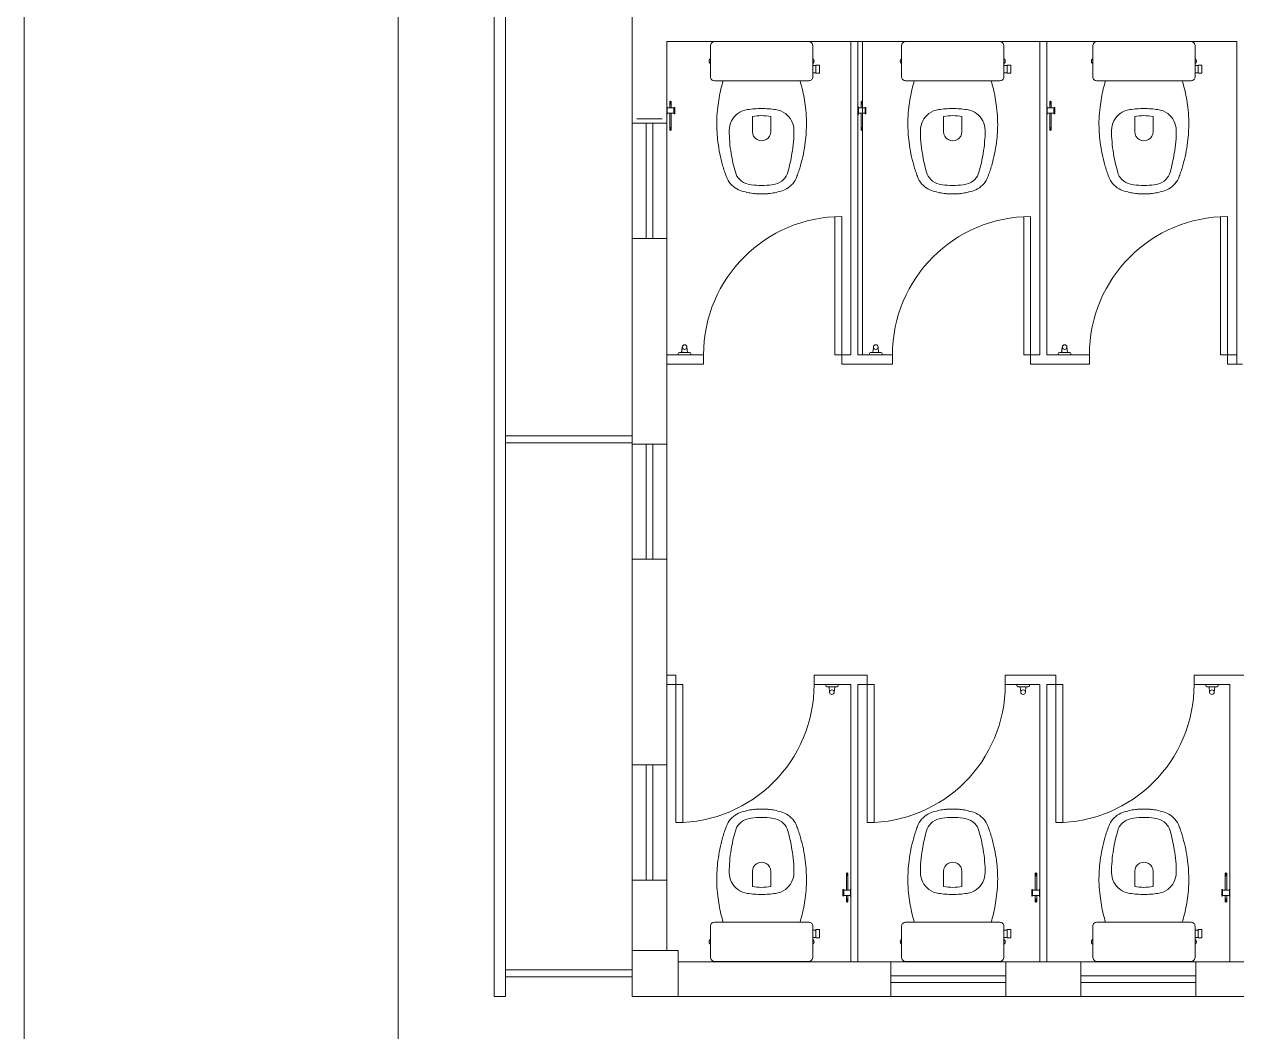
# Model space of a CAD drawing. Header units: millimetres. Extents: x 206 to 837, y 40 to 323.
# Drawn here: x 686.84 to 692.11, y 253.79 to 258.17 of the extents above; entities that cross this region are included whole.
import ezdxf

# ---------------------------------------------------------------- set-up
doc = ezdxf.new("R2010")
doc.units = ezdxf.units.MM
doc.linetypes.add('HIDDEN2', pattern=[4.7625, 3.175, -1.5875])
doc.layers.add('I-ARQ', color=8, linetype='Continuous', lineweight=0)

msp = doc.modelspace()

# ---------------------------------------------------------------- linework, layer by layer
at = {"layer": 'I-ARQ'}
for p, q in [((686.8442, 251.6039), (686.8442, 275.4039)), ((688.4674, 274.8918), (688.4674, 252.1518)), ((688.884, 273.0968), (688.884, 253.9468)), ((688.884, 273.0968), (688.884, 253.9468)), ((688.884, 273.0968), (688.884, 253.9468)), ((688.934, 273.0968), (688.934, 253.9468)), ((688.934, 273.0968), (688.934, 253.9468)), ((688.934, 273.0968), (688.934, 253.9468)), ((689.484, 263.4218), (689.484, 254.1468)), ((689.634, 258.0924), (689.634, 254.1468)), ((692.109, 258.0924), (689.634, 258.0924)), ((689.8447, 258.0924), (690.2471, 258.0924)), ((690.434, 256.7324), (690.434, 258.0924)), ((690.464, 256.7324), (690.464, 258.0924)), ((690.484, 258.0924), (690.484, 256.7324)), ((690.6747, 258.0924), (691.0771, 258.0924)), ((691.254, 258.0924), (691.254, 256.7324)), ((691.284, 258.0924), (691.284, 256.7324)), ((691.5047, 258.0924), (691.9071, 258.0924)), ((692.109, 258.0924), (692.109, 256.7324)), ((689.8239, 257.9392), (689.8239, 258.0716)), ((690.2679, 258.0716), (690.2679, 257.9392)), ((690.6539, 257.9392), (690.6539, 258.0716)), ((691.0979, 258.0716), (691.0979, 257.9392)), ((691.4839, 257.9392), (691.4839, 258.0716)), ((691.9279, 258.0716), (691.9279, 257.9392)), ((690.2509, 257.9224), (689.8409, 257.9224)), ((691.0809, 257.9224), (690.6709, 257.9224)), ((691.9109, 257.9224), (691.5009, 257.9224)), ((689.6478, 257.8302), (689.6478, 257.804)), ((689.6478, 257.8263), (689.6538, 257.8263)), ((689.6478, 257.8242), (689.6538, 257.8242)), ((689.6478, 257.8202), (689.6538, 257.8202)), ((689.6538, 257.8302), (689.6538, 257.804)), ((690.4778, 257.8302), (690.4778, 257.804)), ((690.4778, 257.8263), (690.4838, 257.8263)), ((690.4778, 257.8242), (690.4838, 257.8242)), ((690.4778, 257.8202), (690.4838, 257.8202)), ((690.4838, 257.8302), (690.4838, 257.804)), ((691.2978, 257.8302), (691.2978, 257.804)), ((691.2978, 257.8263), (691.3038, 257.8263)), ((691.2978, 257.8242), (691.3038, 257.8242)), ((691.2978, 257.8202), (691.3038, 257.8202)), ((691.3038, 257.8302), (691.3038, 257.804)), ((689.6361, 257.7774), (689.6361, 257.8074)), ((689.6655, 257.804), (689.6361, 257.804)), ((689.6655, 257.7809), (689.6361, 257.7809)), ((689.6478, 257.7809), (689.6478, 257.7094)), ((689.6538, 257.7809), (689.6538, 257.7094)), ((689.6655, 257.7795), (689.6655, 257.8054)), ((689.669, 257.7795), (689.669, 257.8054)), ((690.4661, 257.7774), (690.4661, 257.8074)), ((690.4955, 257.804), (690.4661, 257.804)), ((690.4955, 257.7809), (690.4661, 257.7809)), ((690.4778, 257.7809), (690.4778, 257.7094)), ((690.4838, 257.7809), (690.4838, 257.7094)), ((690.4955, 257.7795), (690.4955, 257.8054)), ((690.499, 257.7795), (690.499, 257.8054)), ((691.2861, 257.7774), (691.2861, 257.8074)), ((691.3155, 257.804), (691.2861, 257.804)), ((691.3155, 257.7809), (691.2861, 257.7809)), ((691.2978, 257.7809), (691.2978, 257.7094)), ((691.3038, 257.7809), (691.3038, 257.7094)), ((691.3155, 257.7795), (691.3155, 257.8054)), ((691.319, 257.7795), (691.319, 257.8054)), ((689.504, 257.7574), (689.614, 257.7574)), ((689.6478, 257.7194), (689.6538, 257.7194)), ((689.6478, 257.7144), (689.6538, 257.7144)), ((690.4778, 257.7194), (690.4838, 257.7194)), ((690.4778, 257.7144), (690.4838, 257.7144)), ((691.2978, 257.7194), (691.3038, 257.7194)), ((691.2978, 257.7144), (691.3038, 257.7144)), ((689.6478, 257.7111), (689.6538, 257.7111)), ((689.6479, 257.7086), (689.6537, 257.7086)), ((690.4778, 257.7111), (690.4838, 257.7111)), ((690.4779, 257.7086), (690.4837, 257.7086)), ((691.2978, 257.7111), (691.3038, 257.7111)), ((691.2979, 257.7086), (691.3037, 257.7086)), ((690.364, 257.3324), (690.364, 256.7324)), ((690.394, 256.7324), (690.394, 257.3324)), ((691.184, 257.3324), (691.184, 256.7324)), ((691.214, 256.7324), (691.214, 257.3324)), ((692.039, 257.3324), (692.039, 256.7324)), ((692.069, 256.7324), (692.069, 257.3324)), ((689.6988, 256.7424), (689.7014, 256.7659)), ((689.6992, 256.7424), (689.7017, 256.7659)), ((689.7239, 256.7424), (689.7214, 256.7659)), ((689.7242, 256.7424), (689.7217, 256.7659)), ((690.5288, 256.7424), (690.5314, 256.7659)), ((690.5292, 256.7424), (690.5317, 256.7659)), ((690.5539, 256.7424), (690.5514, 256.7659)), ((690.5542, 256.7424), (690.5517, 256.7659)), ((691.3488, 256.7424), (691.3514, 256.7659)), ((691.3492, 256.7424), (691.3517, 256.7659)), ((691.3739, 256.7424), (691.3714, 256.7659)), ((691.3742, 256.7424), (691.3717, 256.7659)), ((689.794, 256.7324), (689.634, 256.7324)), ((689.6841, 256.7324), (689.6841, 256.7374)), ((689.6841, 256.7324), (689.6841, 256.7374)), ((689.739, 256.7324), (689.6841, 256.7324)), ((689.6841, 256.7324), (689.739, 256.7324)), ((689.734, 256.7424), (689.6891, 256.7424)), ((689.6891, 256.7424), (689.734, 256.7424)), ((689.739, 256.7324), (689.739, 256.7374)), ((689.739, 256.7324), (689.739, 256.7374)), ((689.794, 256.7324), (689.794, 256.6924)), ((690.364, 256.7324), (690.394, 256.7324)), ((690.394, 256.7324), (690.394, 256.6924)), ((690.394, 256.7324), (690.434, 256.7324)), ((690.614, 256.7324), (690.464, 256.7324)), ((690.5141, 256.7324), (690.5141, 256.7374)), ((690.5141, 256.7324), (690.5141, 256.7374)), ((690.569, 256.7324), (690.5141, 256.7324)), ((690.5141, 256.7324), (690.569, 256.7324)), ((690.564, 256.7424), (690.5191, 256.7424)), ((690.5191, 256.7424), (690.564, 256.7424)), ((690.569, 256.7324), (690.569, 256.7374)), ((690.569, 256.7324), (690.569, 256.7374)), ((690.614, 256.7324), (690.614, 256.6924)), ((691.184, 256.7324), (691.214, 256.7324)), ((691.214, 256.7324), (691.214, 256.6924)), ((691.214, 256.7324), (691.254, 256.7324)), ((691.469, 256.7324), (691.284, 256.7324)), ((691.3341, 256.7324), (691.3341, 256.7374)), ((691.3341, 256.7324), (691.3341, 256.7374)), ((691.389, 256.7324), (691.3341, 256.7324)), ((691.3341, 256.7324), (691.389, 256.7324)), ((691.384, 256.7424), (691.3391, 256.7424)), ((691.3391, 256.7424), (691.384, 256.7424)), ((691.389, 256.7324), (691.389, 256.7374)), ((691.389, 256.7324), (691.389, 256.7374)), ((691.469, 256.7324), (691.469, 256.6924)), ((692.039, 256.7324), (692.069, 256.7324)), ((692.069, 256.7324), (692.069, 256.6924)), ((692.069, 256.7324), (692.109, 256.7324)), ((692.109, 256.7424), (692.109, 256.7324)), ((692.109, 256.7324), (692.109, 256.7324)), ((692.109, 256.7324), (692.109, 256.6924)), ((689.634, 256.6924), (689.794, 256.6924)), ((690.394, 256.6924), (690.434, 256.6924)), ((690.434, 256.6924), (690.464, 256.6924)), ((690.454, 256.6924), (690.614, 256.6924)), ((691.214, 256.6924), (691.254, 256.6924)), ((691.254, 256.6924), (691.284, 256.6924)), ((691.254, 256.6924), (691.284, 256.6924)), ((691.279, 256.6924), (691.469, 256.6924)), ((692.069, 256.6924), (692.079, 256.6924)), ((692.079, 256.6924), (692.109, 256.6924)), ((692.079, 256.6924), (692.109, 256.6924)), ((692.104, 256.6924), (692.109, 256.6924)), ((692.1043, 256.6924), (692.1343, 256.6924)), ((689.484, 256.3806), (688.934, 256.3806)), ((689.484, 256.3806), (688.934, 256.3806)), ((689.484, 256.3806), (688.934, 256.3806)), ((689.484, 256.3506), (688.934, 256.3506)), ((689.484, 256.3506), (688.934, 256.3506)), ((689.484, 256.3506), (688.934, 256.3506)), ((689.674, 255.3414), (689.634, 255.3414)), ((689.674, 255.3014), (689.634, 255.3014)), ((689.674, 255.3014), (689.674, 255.3414)), ((689.674, 255.3014), (689.674, 254.7014)), ((689.704, 254.7014), (689.704, 255.3014)), ((690.504, 255.3414), (690.274, 255.3414)), ((690.274, 255.3014), (690.274, 255.3414)), ((690.274, 255.3014), (690.434, 255.3014)), ((690.3241, 255.3014), (690.3241, 255.2964)), ((690.379, 255.3014), (690.3241, 255.3014)), ((690.374, 255.2914), (690.3291, 255.2914)), ((690.3388, 255.2914), (690.3414, 255.2679)), ((690.3639, 255.2914), (690.3614, 255.2679)), ((690.379, 255.3014), (690.379, 255.2964)), ((690.464, 255.3414), (690.434, 255.3414)), ((690.434, 255.3014), (690.434, 254.0987)), ((690.464, 255.3014), (690.464, 254.0968)), ((690.504, 255.3014), (690.464, 255.3014)), ((690.504, 255.3014), (690.504, 255.3414)), ((690.534, 255.3014), (690.504, 255.3014)), ((690.504, 255.3014), (690.504, 254.7014)), ((690.534, 254.7014), (690.534, 255.3014)), ((691.324, 255.3414), (691.104, 255.3414)), ((691.104, 255.3014), (691.104, 255.3414)), ((691.104, 255.3014), (691.254, 255.3014)), ((691.1541, 255.3014), (691.1541, 255.2964)), ((691.209, 255.3014), (691.1541, 255.3014)), ((691.204, 255.2914), (691.1591, 255.2914)), ((691.1688, 255.2914), (691.1714, 255.2679)), ((691.1939, 255.2914), (691.1914, 255.2679)), ((691.209, 255.3014), (691.209, 255.2964)), ((691.254, 254.0968), (691.254, 255.3014)), ((691.284, 254.0968), (691.284, 255.3014)), ((691.324, 255.3014), (691.284, 255.3014)), ((691.324, 255.3014), (691.324, 255.3414)), ((691.354, 255.3014), (691.324, 255.3014)), ((691.324, 255.3014), (691.324, 254.7014)), ((691.354, 254.7014), (691.354, 255.3014)), ((692.084, 255.3414), (691.924, 255.3414)), ((691.924, 255.3014), (691.924, 255.3414)), ((691.924, 255.3014), (692.079, 255.3014)), ((692.149, 255.3414), (691.929, 255.3414)), ((691.9741, 255.3014), (691.9741, 255.2964)), ((692.029, 255.3014), (691.9741, 255.3014)), ((692.024, 255.2914), (691.9791, 255.2914)), ((691.9888, 255.2914), (691.9914, 255.2679)), ((692.0139, 255.2914), (692.0114, 255.2679)), ((692.029, 255.3014), (692.029, 255.2964)), ((692.079, 254.0968), (692.079, 255.3014)), ((690.504, 254.7014), (690.534, 254.7014)), ((691.324, 254.7014), (691.354, 254.7014)), ((690.4143, 254.4084), (690.4143, 254.4798)), ((690.4203, 254.4782), (690.4143, 254.4782)), ((690.4203, 254.4749), (690.4143, 254.4749)), ((690.4203, 254.4698), (690.4143, 254.4698)), ((690.4202, 254.4807), (690.4144, 254.4807)), ((690.4203, 254.4084), (690.4203, 254.4798)), ((691.2343, 254.4084), (691.2343, 254.4798)), ((691.2403, 254.4782), (691.2343, 254.4782)), ((691.2403, 254.4749), (691.2343, 254.4749)), ((691.2403, 254.4698), (691.2343, 254.4698)), ((691.2402, 254.4807), (691.2344, 254.4807)), ((691.2403, 254.4084), (691.2403, 254.4798)), ((692.0593, 254.4084), (692.0593, 254.4798)), ((692.0653, 254.4782), (692.0593, 254.4782)), ((692.0653, 254.4749), (692.0593, 254.4749)), ((692.0653, 254.4698), (692.0593, 254.4698)), ((692.0652, 254.4807), (692.0594, 254.4807)), ((692.0653, 254.4084), (692.0653, 254.4798)), ((690.399, 254.4097), (690.399, 254.3839)), ((690.4026, 254.4097), (690.4026, 254.3839)), ((690.4026, 254.4084), (690.432, 254.4084)), ((690.432, 254.4118), (690.432, 254.3818)), ((691.219, 254.4097), (691.219, 254.3839)), ((691.2226, 254.4097), (691.2226, 254.3839)), ((691.2226, 254.4084), (691.252, 254.4084)), ((691.252, 254.4118), (691.252, 254.3818)), ((692.044, 254.4097), (692.044, 254.3839)), ((692.0476, 254.4097), (692.0476, 254.3839)), ((692.0476, 254.4084), (692.077, 254.4084)), ((692.077, 254.4118), (692.077, 254.3818)), ((690.4026, 254.3853), (690.432, 254.3853)), ((690.4143, 254.3591), (690.4143, 254.3853)), ((690.4203, 254.3691), (690.4143, 254.3691)), ((690.4203, 254.3651), (690.4143, 254.3651)), ((690.4203, 254.3629), (690.4143, 254.3629)), ((690.4203, 254.3591), (690.4203, 254.3853)), ((691.2226, 254.3853), (691.252, 254.3853)), ((691.2343, 254.3591), (691.2343, 254.3853)), ((691.2403, 254.3691), (691.2343, 254.3691)), ((691.2403, 254.3651), (691.2343, 254.3651)), ((691.2403, 254.3629), (691.2343, 254.3629)), ((691.2403, 254.3591), (691.2403, 254.3853)), ((692.0476, 254.3853), (692.077, 254.3853)), ((692.0593, 254.3591), (692.0593, 254.3853)), ((692.0653, 254.3691), (692.0593, 254.3691)), ((692.0653, 254.3651), (692.0593, 254.3651)), ((692.0653, 254.3629), (692.0593, 254.3629)), ((692.0653, 254.3591), (692.0653, 254.3853)), ((689.8239, 254.2519), (689.8239, 254.1195)), ((690.2509, 254.2687), (689.8409, 254.2687)), ((690.2679, 254.1195), (690.2679, 254.2519)), ((690.6539, 254.2519), (690.6539, 254.1195)), ((691.0809, 254.2687), (690.6709, 254.2687)), ((691.0979, 254.1195), (691.0979, 254.2519)), ((691.4839, 254.2519), (691.4839, 254.1195)), ((691.9109, 254.2687), (691.5009, 254.2687)), ((691.9279, 254.1195), (691.9279, 254.2519)), ((689.484, 253.9468), (689.484, 254.1468)), ((689.484, 254.1468), (689.684, 254.1468)), ((689.484, 253.9468), (689.484, 254.1468)), ((689.484, 254.1468), (689.684, 254.1468)), ((689.484, 253.9468), (689.484, 254.1468)), ((689.484, 254.1468), (689.684, 254.1468)), ((689.684, 254.1468), (689.684, 253.9468)), ((689.684, 254.1468), (689.684, 253.9468)), ((689.684, 254.1468), (689.684, 253.9468)), ((695.629, 254.0968), (689.684, 254.0968)), ((689.8447, 254.0987), (690.2471, 254.0987)), ((690.6747, 254.0987), (691.0771, 254.0987)), ((691.5047, 254.0987), (691.9071, 254.0987)), ((689.484, 254.0618), (688.934, 254.0618)), ((689.484, 254.0618), (688.934, 254.0618)), ((689.484, 254.0618), (688.934, 254.0618)), ((689.484, 254.0318), (688.934, 254.0318)), ((689.484, 254.0318), (688.934, 254.0318)), ((689.484, 254.0318), (688.934, 254.0318)), ((688.934, 253.9468), (688.884, 253.9468)), ((688.934, 253.9468), (688.884, 253.9468)), ((688.934, 253.9468), (688.884, 253.9468)), ((688.934, 253.9468), (688.884, 253.9468)), ((689.684, 253.9468), (689.484, 253.9468)), ((689.684, 253.9468), (689.484, 253.9468)), ((689.684, 253.9468), (689.484, 253.9468)), ((695.629, 253.9468), (689.684, 253.9468))]:
    msp.add_line(p, q, dxfattribs=at)
at = {"layer": 'I-ARQ', "linetype": 'ByBlock'}
for p, q in [((690.2979, 257.9904), (690.2819, 257.9904)), ((690.2819, 257.9544), (690.2819, 257.9904)), ((690.2979, 257.9904), (690.2979, 257.9544)), ((691.1279, 257.9904), (691.1119, 257.9904)), ((691.1119, 257.9544), (691.1119, 257.9904)), ((691.1279, 257.9904), (691.1279, 257.9544)), ((691.9579, 257.9904), (691.9419, 257.9904)), ((691.9419, 257.9544), (691.9419, 257.9904)), ((691.9579, 257.9904), (691.9579, 257.9544)), ((690.2979, 257.9544), (690.2819, 257.9544)), ((691.1279, 257.9544), (691.1119, 257.9544)), ((691.9579, 257.9544), (691.9419, 257.9544)), ((690.2819, 254.2367), (690.2819, 254.2007)), ((690.2979, 254.2367), (690.2819, 254.2367)), ((690.2979, 254.2007), (690.2819, 254.2007)), ((690.2979, 254.2007), (690.2979, 254.2367)), ((691.1119, 254.2367), (691.1119, 254.2007)), ((691.1279, 254.2367), (691.1119, 254.2367)), ((691.1279, 254.2007), (691.1119, 254.2007)), ((691.1279, 254.2007), (691.1279, 254.2367)), ((691.9419, 254.2367), (691.9419, 254.2007)), ((691.9579, 254.2367), (691.9419, 254.2367)), ((691.9579, 254.2007), (691.9419, 254.2007)), ((691.9579, 254.2007), (691.9579, 254.2367))]:
    msp.add_line(p, q, dxfattribs=at)
at = {"layer": 'I-ARQ', "linetype": 'HIDDEN2'}
for p, q in [((689.484, 257.7374), (689.634, 257.7374)), ((689.544, 257.2374), (689.544, 257.7374)), ((689.574, 257.7374), (689.574, 257.2374)), ((689.634, 257.2374), (689.484, 257.2374)), ((689.484, 256.3446), (689.634, 256.3446)), ((689.544, 255.8446), (689.544, 256.3446)), ((689.574, 256.3446), (689.574, 255.8446)), ((689.634, 255.8446), (689.484, 255.8446)), ((689.704, 255.3014), (689.674, 255.3014)), ((689.484, 254.9518), (689.634, 254.9518)), ((689.544, 254.4518), (689.544, 254.9518)), ((689.574, 254.9518), (689.574, 254.4518)), ((689.674, 254.7014), (689.704, 254.7014)), ((689.674, 254.7014), (689.704, 254.7014)), ((689.674, 254.7014), (689.704, 254.7014)), ((689.634, 254.4518), (689.484, 254.4518)), ((690.6065, 253.9468), (690.6065, 254.0968)), ((691.1065, 254.0968), (691.1065, 253.9468)), ((691.4315, 253.9468), (691.4315, 254.0968)), ((691.9315, 254.0968), (691.9315, 253.9468)), ((690.6065, 254.0368), (691.1065, 254.0368)), ((691.4315, 254.0368), (691.9315, 254.0368)), ((691.1065, 254.0068), (690.6065, 254.0068)), ((691.9315, 254.0068), (691.4315, 254.0068))]:
    msp.add_line(p, q, dxfattribs=at)
at = {"layer": 'I-ARQ', "linetype": 'ByBlock'}
for points in [[(689.8239, 258.0164), (689.8239, 257.9984), (689.821, 257.9984, -0.197763), (689.8208, 257.9985, -0.161404), (689.8179, 258.0075, -0.158802), (689.8208, 258.0163, -0.197763), (689.821, 258.0164)], [(690.2707, 258.0164, -0.197763), (690.2709, 258.0163, -0.15883), (690.2739, 258.0075, -0.161377), (690.2709, 257.9985, -0.197763), (690.2707, 257.9984), (690.2679, 257.9984), (690.2679, 258.0164)], [(690.6539, 258.0164), (690.6539, 257.9984), (690.651, 257.9984, -0.197763), (690.6508, 257.9985, -0.161404), (690.6479, 258.0075, -0.158802), (690.6508, 258.0163, -0.197763), (690.651, 258.0164)], [(691.1007, 258.0164, -0.197763), (691.1009, 258.0163, -0.15883), (691.1039, 258.0075, -0.161377), (691.1009, 257.9985, -0.197763), (691.1007, 257.9984), (691.0979, 257.9984), (691.0979, 258.0164)], [(691.4839, 258.0164), (691.4839, 257.9984), (691.481, 257.9984, -0.197763), (691.4808, 257.9985, -0.161404), (691.4779, 258.0075, -0.158802), (691.4808, 258.0163, -0.197763), (691.481, 258.0164)], [(691.9307, 258.0164, -0.197763), (691.9309, 258.0163, -0.15883), (691.9339, 258.0075, -0.161377), (691.9309, 257.9985, -0.197763), (691.9307, 257.9984), (691.9279, 257.9984), (691.9279, 258.0164)], [(689.8239, 254.1747), (689.8239, 254.1927), (689.821, 254.1927, 0.197763), (689.8208, 254.1926, 0.161404), (689.8179, 254.1836, 0.158802), (689.8208, 254.1748, 0.197763), (689.821, 254.1747)], [(690.2707, 254.1747, 0.197763), (690.2709, 254.1748, 0.15883), (690.2739, 254.1836, 0.161377), (690.2709, 254.1926, 0.197763), (690.2707, 254.1927), (690.2679, 254.1927), (690.2679, 254.1747)], [(690.6539, 254.1747), (690.6539, 254.1927), (690.651, 254.1927, 0.197763), (690.6508, 254.1926, 0.161404), (690.6479, 254.1836, 0.158802), (690.6508, 254.1748, 0.197763), (690.651, 254.1747)], [(691.1007, 254.1747, 0.197763), (691.1009, 254.1748, 0.15883), (691.1039, 254.1836, 0.161377), (691.1009, 254.1926, 0.197763), (691.1007, 254.1927), (691.0979, 254.1927), (691.0979, 254.1747)], [(691.4839, 254.1747), (691.4839, 254.1927), (691.481, 254.1927, 0.197763), (691.4808, 254.1926, 0.161404), (691.4779, 254.1836, 0.158802), (691.4808, 254.1748, 0.197763), (691.481, 254.1747)], [(691.9307, 254.1747, 0.197763), (691.9309, 254.1748, 0.15883), (691.9339, 254.1836, 0.161377), (691.9309, 254.1926, 0.197763), (691.9307, 254.1927), (691.9279, 254.1927), (691.9279, 254.1747)]]:
    msp.add_lwpolyline(points, format="xyb", close=True, dxfattribs=at)
for points in [[(690.2819, 257.9879), (690.2819, 257.9569), (690.2679, 257.9569), (690.2679, 257.9879)], [(691.1119, 257.9879), (691.1119, 257.9569), (691.0979, 257.9569), (691.0979, 257.9879)], [(691.9419, 257.9879), (691.9419, 257.9569), (691.9279, 257.9569), (691.9279, 257.9879)], [(690.2819, 254.2032), (690.2819, 254.2342), (690.2679, 254.2342), (690.2679, 254.2032)], [(691.1119, 254.2032), (691.1119, 254.2342), (691.0979, 254.2342), (691.0979, 254.2032)], [(691.9419, 254.2032), (691.9419, 254.2342), (691.9279, 254.2342), (691.9279, 254.2032)]]:
    msp.add_lwpolyline(points, close=True, dxfattribs=at)
at = {"layer": 'I-ARQ'}
for points in [[(690.2129, 257.9224, 0.003882), (690.2224, 257.8874, -0.024258), (690.2364, 257.8074, -0.02486), (690.2404, 257.7574, -0.033324), (690.2399, 257.7074, -0.02486), (690.2369, 257.6674, -0.012268), (690.2299, 257.6174, -0.015806), (690.2184, 257.5674, -0.026699), (690.2029, 257.5174, -0.021919), (690.1954, 257.4974, -0.174675), (690.1459, 257.4489, -0.045452), (690.1159, 257.4394, -0.022856), (690.103, 257.4363, -0.041289), (690.0763, 257.4323, -0.039166), (690.0706, 257.4318, -0.012899), (690.0687, 257.4319, -0.04333), (690.0459, 257.4314, -0.04333), (690.023, 257.4319, -0.052091), (690.0155, 257.4323, -0.041289), (689.9887, 257.4363, -0.022856), (689.9759, 257.4394, -0.045452), (689.9459, 257.4489, -0.174675), (689.8964, 257.4974, -0.021919), (689.8889, 257.5174, -0.026699), (689.8734, 257.5674, -0.015806), (689.8619, 257.6174, -0.012268), (689.8549, 257.6674, -0.02486), (689.8519, 257.7074, -0.033324), (689.8514, 257.7574, -0.02486), (689.8554, 257.8074, -0.024258), (689.8694, 257.8874, 0.003882), (689.8789, 257.9224)], [(691.0429, 257.9224, 0.003882), (691.0524, 257.8874, -0.024258), (691.0664, 257.8074, -0.02486), (691.0704, 257.7574, -0.033324), (691.0699, 257.7074, -0.02486), (691.0669, 257.6674, -0.012268), (691.0599, 257.6174, -0.015806), (691.0484, 257.5674, -0.026699), (691.0329, 257.5174, -0.021919), (691.0254, 257.4974, -0.174675), (690.9759, 257.4489, -0.045452), (690.9459, 257.4394, -0.022856), (690.933, 257.4363, -0.041289), (690.9063, 257.4323, -0.039166), (690.9006, 257.4318, -0.012899), (690.8987, 257.4319, -0.04333), (690.8759, 257.4314, -0.04333), (690.853, 257.4319, -0.052091), (690.8455, 257.4323, -0.041289), (690.8187, 257.4363, -0.022856), (690.8059, 257.4394, -0.045452), (690.7759, 257.4489, -0.174675), (690.7264, 257.4974, -0.021919), (690.7189, 257.5174, -0.026699), (690.7034, 257.5674, -0.015806), (690.6919, 257.6174, -0.012268), (690.6849, 257.6674, -0.02486), (690.6819, 257.7074, -0.033324), (690.6814, 257.7574, -0.02486), (690.6854, 257.8074, -0.024258), (690.6994, 257.8874, 0.003882), (690.7089, 257.9224)], [(691.8729, 257.9224, 0.003882), (691.8824, 257.8874, -0.024258), (691.8964, 257.8074, -0.02486), (691.9004, 257.7574, -0.033324), (691.8999, 257.7074, -0.02486), (691.8969, 257.6674, -0.012268), (691.8899, 257.6174, -0.015806), (691.8784, 257.5674, -0.026699), (691.8629, 257.5174, -0.021919), (691.8554, 257.4974, -0.174675), (691.8059, 257.4489, -0.045452), (691.7759, 257.4394, -0.022856), (691.763, 257.4363, -0.041289), (691.7363, 257.4323, -0.039166), (691.7306, 257.4318, -0.012899), (691.7287, 257.4319, -0.04333), (691.7059, 257.4314, -0.04333), (691.683, 257.4319, -0.052091), (691.6755, 257.4323, -0.041289), (691.6487, 257.4363, -0.022856), (691.6359, 257.4394, -0.045452), (691.6059, 257.4489, -0.174675), (691.5564, 257.4974, -0.021919), (691.5489, 257.5174, -0.026699), (691.5334, 257.5674, -0.015806), (691.5219, 257.6174, -0.012268), (691.5149, 257.6674, -0.02486), (691.5119, 257.7074, -0.033324), (691.5114, 257.7574, -0.02486), (691.5154, 257.8074, -0.024258), (691.5294, 257.8874, 0.003882), (691.5389, 257.9224)], [(689.9423, 257.7797, 0.234638), (689.9054, 257.7075, 0.044666), (689.9139, 257.6064, 0.031515), (689.932, 257.5259, 0.151063), (689.9507, 257.4931, 0.148094), (689.9871, 257.4732, 0.031073), (690.0007, 257.471, 0.035055), (690.0459, 257.4669, 0.035055), (690.091, 257.471, 0.031073), (690.1046, 257.4732, 0.148094), (690.1411, 257.4931, 0.151063), (690.1597, 257.5259, 0.031515), (690.1778, 257.6064, 0.044666), (690.1864, 257.7075, 0.234638), (690.1494, 257.7797, 0.129345), (690.1067, 257.7969, 0.041331), (690.0459, 257.8014, 0.041331), (689.985, 257.7969, 0.129345)], [(690.7723, 257.7797, 0.234638), (690.7354, 257.7075, 0.044666), (690.7439, 257.6064, 0.031515), (690.762, 257.5259, 0.151063), (690.7807, 257.4931, 0.148094), (690.8171, 257.4732, 0.031073), (690.8307, 257.471, 0.035055), (690.8759, 257.4669, 0.035055), (690.921, 257.471, 0.031073), (690.9346, 257.4732, 0.148094), (690.9711, 257.4931, 0.151063), (690.9897, 257.5259, 0.031515), (691.0078, 257.6064, 0.044666), (691.0164, 257.7075, 0.234638), (690.9794, 257.7797, 0.129345), (690.9367, 257.7969, 0.041331), (690.8759, 257.8014, 0.041331), (690.815, 257.7969, 0.129345)], [(691.6023, 257.7797, 0.234638), (691.5654, 257.7075, 0.044666), (691.5739, 257.6064, 0.031515), (691.592, 257.5259, 0.151063), (691.6107, 257.4931, 0.148094), (691.6471, 257.4732, 0.031073), (691.6607, 257.471, 0.035055), (691.7059, 257.4669, 0.035055), (691.751, 257.471, 0.031073), (691.7646, 257.4732, 0.148094), (691.8011, 257.4931, 0.151063), (691.8197, 257.5259, 0.031515), (691.8378, 257.6064, 0.044666), (691.8464, 257.7075, 0.234638), (691.8094, 257.7797, 0.129345), (691.7667, 257.7969, 0.041331), (691.7059, 257.8014, 0.041331), (691.645, 257.7969, 0.129345)], [(690.2129, 254.2687, -0.003882), (690.2224, 254.3037, 0.024258), (690.2364, 254.3837, 0.02486), (690.2404, 254.4337, 0.033324), (690.2399, 254.4837, 0.02486), (690.2369, 254.5237, 0.012268), (690.2299, 254.5737, 0.015806), (690.2184, 254.6237, 0.026699), (690.2029, 254.6737, 0.021919), (690.1954, 254.6937, 0.174675), (690.1459, 254.7422, 0.045452), (690.1159, 254.7517, 0.022856), (690.103, 254.7548, 0.041289), (690.0763, 254.7588, 0.039166), (690.0706, 254.7593, 0.012899), (690.0687, 254.7592, 0.04333), (690.0459, 254.7597, 0.04333), (690.023, 254.7592, 0.052091), (690.0155, 254.7588, 0.041289), (689.9887, 254.7548, 0.022856), (689.9759, 254.7517, 0.045452), (689.9459, 254.7422, 0.174675), (689.8964, 254.6937, 0.021919), (689.8889, 254.6737, 0.026699), (689.8734, 254.6237, 0.015806), (689.8619, 254.5737, 0.012268), (689.8549, 254.5237, 0.02486), (689.8519, 254.4837, 0.033324), (689.8514, 254.4337, 0.02486), (689.8554, 254.3837, 0.024258), (689.8694, 254.3037, -0.003882), (689.8789, 254.2687)], [(689.9423, 254.4114, -0.234638), (689.9054, 254.4836, -0.044666), (689.9139, 254.5847, -0.031515), (689.932, 254.6652, -0.151063), (689.9507, 254.698, -0.148094), (689.9871, 254.7179, -0.031073), (690.0007, 254.7201, -0.035055), (690.0459, 254.7242, -0.035055), (690.091, 254.7201, -0.031073), (690.1046, 254.7179, -0.148094), (690.1411, 254.698, -0.151063), (690.1597, 254.6652, -0.031515), (690.1778, 254.5847, -0.044666), (690.1864, 254.4836, -0.234638), (690.1494, 254.4114, -0.129345), (690.1067, 254.3942, -0.041331), (690.0459, 254.3897, -0.041331), (689.985, 254.3942, -0.129345)], [(691.0429, 254.2687, -0.003882), (691.0524, 254.3037, 0.024258), (691.0664, 254.3837, 0.02486), (691.0704, 254.4337, 0.033324), (691.0699, 254.4837, 0.02486), (691.0669, 254.5237, 0.012268), (691.0599, 254.5737, 0.015806), (691.0484, 254.6237, 0.026699), (691.0329, 254.6737, 0.021919), (691.0254, 254.6937, 0.174675), (690.9759, 254.7422, 0.045452), (690.9459, 254.7517, 0.022856), (690.933, 254.7548, 0.041289), (690.9063, 254.7588, 0.039166), (690.9006, 254.7593, 0.012899), (690.8987, 254.7592, 0.04333), (690.8759, 254.7597, 0.04333), (690.853, 254.7592, 0.052091), (690.8455, 254.7588, 0.041289), (690.8187, 254.7548, 0.022856), (690.8059, 254.7517, 0.045452), (690.7759, 254.7422, 0.174675), (690.7264, 254.6937, 0.021919), (690.7189, 254.6737, 0.026699), (690.7034, 254.6237, 0.015806), (690.6919, 254.5737, 0.012268), (690.6849, 254.5237, 0.02486), (690.6819, 254.4837, 0.033324), (690.6814, 254.4337, 0.02486), (690.6854, 254.3837, 0.024258), (690.6994, 254.3037, -0.003882), (690.7089, 254.2687)], [(690.7723, 254.4114, -0.234638), (690.7354, 254.4836, -0.044666), (690.7439, 254.5847, -0.031515), (690.762, 254.6652, -0.151063), (690.7807, 254.698, -0.148094), (690.8171, 254.7179, -0.031073), (690.8307, 254.7201, -0.035055), (690.8759, 254.7242, -0.035055), (690.921, 254.7201, -0.031073), (690.9346, 254.7179, -0.148094), (690.9711, 254.698, -0.151063), (690.9897, 254.6652, -0.031515), (691.0078, 254.5847, -0.044666), (691.0164, 254.4836, -0.234638), (690.9794, 254.4114, -0.129345), (690.9367, 254.3942, -0.041331), (690.8759, 254.3897, -0.041331), (690.815, 254.3942, -0.129345)], [(691.8729, 254.2687, -0.003882), (691.8824, 254.3037, 0.024258), (691.8964, 254.3837, 0.02486), (691.9004, 254.4337, 0.033324), (691.8999, 254.4837, 0.02486), (691.8969, 254.5237, 0.012268), (691.8899, 254.5737, 0.015806), (691.8784, 254.6237, 0.026699), (691.8629, 254.6737, 0.021919), (691.8554, 254.6937, 0.174675), (691.8059, 254.7422, 0.045452), (691.7759, 254.7517, 0.022856), (691.763, 254.7548, 0.041289), (691.7363, 254.7588, 0.039166), (691.7306, 254.7593, 0.012899), (691.7287, 254.7592, 0.04333), (691.7059, 254.7597, 0.04333), (691.683, 254.7592, 0.052091), (691.6755, 254.7588, 0.041289), (691.6487, 254.7548, 0.022856), (691.6359, 254.7517, 0.045452), (691.6059, 254.7422, 0.174675), (691.5564, 254.6937, 0.021919), (691.5489, 254.6737, 0.026699), (691.5334, 254.6237, 0.015806), (691.5219, 254.5737, 0.012268), (691.5149, 254.5237, 0.02486), (691.5119, 254.4837, 0.033324), (691.5114, 254.4337, 0.02486), (691.5154, 254.3837, 0.024258), (691.5294, 254.3037, -0.003882), (691.5389, 254.2687)], [(691.6023, 254.4114, -0.234638), (691.5654, 254.4836, -0.044666), (691.5739, 254.5847, -0.031515), (691.592, 254.6652, -0.151063), (691.6107, 254.698, -0.148094), (691.6471, 254.7179, -0.031073), (691.6607, 254.7201, -0.035055), (691.7059, 254.7242, -0.035055), (691.751, 254.7201, -0.031073), (691.7646, 254.7179, -0.148094), (691.8011, 254.698, -0.151063), (691.8197, 254.6652, -0.031515), (691.8378, 254.5847, -0.044666), (691.8464, 254.4836, -0.234638), (691.8094, 254.4114, -0.129345), (691.7667, 254.3942, -0.041331), (691.7059, 254.3897, -0.041331), (691.645, 254.3942, -0.129345)]]:
    msp.add_lwpolyline(points, format="xyb", close=True, dxfattribs=at)
at = {"layer": 'I-ARQ', "linetype": 'ByBlock'}
for points in [[(690.0059, 257.7664), (690.0059, 257.7013, 1.002091), (690.0859, 257.7014), (690.0859, 257.7664, 0.054282), (690.0459, 257.7708, 0.054282), (690.0059, 257.7664, -1.56536)], [(690.8359, 257.7664), (690.8359, 257.7013, 1.002091), (690.9159, 257.7014), (690.9159, 257.7664, 0.054282), (690.8759, 257.7708, 0.054282), (690.8359, 257.7664, -1.56536)], [(691.6659, 257.7664), (691.6659, 257.7013, 1.002091), (691.7459, 257.7014), (691.7459, 257.7664, 0.054282), (691.7059, 257.7708, 0.054282), (691.6659, 257.7664, -1.56536)], [(690.0059, 254.4247), (690.0059, 254.4898, -1.002091), (690.0859, 254.4897), (690.0859, 254.4247, -0.054282), (690.0459, 254.4203, -0.054282), (690.0059, 254.4247, 1.56536)], [(690.8359, 254.4247), (690.8359, 254.4898, -1.002091), (690.9159, 254.4897), (690.9159, 254.4247, -0.054282), (690.8759, 254.4203, -0.054282), (690.8359, 254.4247, 1.56536)], [(691.6659, 254.4247), (691.6659, 254.4898, -1.002091), (691.7459, 254.4897), (691.7459, 254.4247, -0.054282), (691.7059, 254.4203, -0.054282), (691.6659, 254.4247, 1.56536)]]:
    msp.add_lwpolyline(points, format="xyb", dxfattribs=at)
at = {"layer": 'I-ARQ'}
for centre, radius in [((689.6508, 257.8302), 0.003), ((690.4808, 257.8302), 0.003), ((691.3008, 257.8302), 0.003), ((689.7114, 256.7659), 0.01), ((689.7117, 256.7659), 0.01), ((690.5414, 256.7659), 0.01), ((690.5417, 256.7659), 0.01), ((691.3614, 256.7659), 0.01), ((691.3617, 256.7659), 0.01), ((690.3514, 255.2679), 0.01), ((691.1814, 255.2679), 0.01), ((692.0014, 255.2679), 0.01), ((690.4173, 254.3591), 0.003), ((691.2373, 254.3591), 0.003), ((692.0623, 254.3591), 0.003)]:
    msp.add_circle(centre, radius, dxfattribs=at)
for centre, radius, start, end in [((689.8428, 258.0735), 0.019, 84.255, 185.745), ((690.249, 258.0735), 0.019, 354.255, 95.745), ((690.6728, 258.0735), 0.019, 84.255, 185.745), ((691.079, 258.0735), 0.019, 354.255, 95.745), ((691.5028, 258.0735), 0.019, 84.255, 185.745), ((691.909, 258.0735), 0.019, 354.255, 95.745), ((689.8402, 257.9388), 0.0164, 178.7026, 272.174), ((690.2515, 257.9388), 0.0164, 267.826, 1.2974), ((690.6702, 257.9388), 0.0164, 178.7026, 272.174), ((691.0815, 257.9388), 0.0164, 267.826, 1.2974), ((691.5002, 257.9388), 0.0164, 178.7026, 272.174), ((691.9115, 257.9388), 0.0164, 267.826, 1.2974), ((689.6351, 257.8077), 0.00108, 342.7498, 197.2502), ((689.6351, 257.7771), 0.00108, 162.7498, 17.2502), ((689.6673, 257.8049), 0.00182, 13.2763, 166.7237), ((689.6673, 257.7799), 0.00182, 193.2763, 346.7237), ((690.4651, 257.8077), 0.00108, 342.7498, 197.2502), ((690.4651, 257.7771), 0.00108, 162.7498, 17.2502), ((690.4973, 257.8049), 0.00182, 13.2763, 166.7237), ((690.4973, 257.7799), 0.00182, 193.2763, 346.7237), ((691.2851, 257.8077), 0.00108, 342.7498, 197.2502), ((691.2851, 257.7771), 0.00108, 162.7498, 17.2502), ((691.3173, 257.8049), 0.00182, 13.2763, 166.7237), ((691.3173, 257.7799), 0.00182, 193.2763, 346.7237), ((689.6508, 257.7094), 0.003, 180, 0), ((690.4808, 257.7094), 0.003, 180, 0), ((691.3008, 257.7094), 0.003, 180, 0), ((690.394, 256.7324), 0.6, 90, 180), ((691.214, 256.7324), 0.6, 90, 180), ((692.069, 256.7324), 0.6, 90, 180), ((689.6891, 256.7374), 0.005, 90, 180), ((689.6891, 256.7374), 0.005, 90, 180), ((689.734, 256.7374), 0.005, 0, 90), ((689.734, 256.7374), 0.005, 360, 90), ((690.5191, 256.7374), 0.005, 90, 180), ((690.5191, 256.7374), 0.005, 90, 180), ((690.564, 256.7374), 0.005, 0, 90), ((690.564, 256.7374), 0.005, 360, 90), ((691.3391, 256.7374), 0.005, 90, 180), ((691.3391, 256.7374), 0.005, 90, 180), ((691.384, 256.7374), 0.005, 0, 90), ((691.384, 256.7374), 0.005, 360, 90), ((689.674, 255.3014), 0.6, 270, 0), ((690.3291, 255.2964), 0.005, 180, 270), ((690.374, 255.2964), 0.005, 270, 0), ((690.504, 255.3014), 0.6, 270, 0), ((691.1591, 255.2964), 0.005, 180, 270), ((691.204, 255.2964), 0.005, 270, 0), ((691.324, 255.3014), 0.6, 270, 0), ((691.9791, 255.2964), 0.005, 180, 270), ((692.024, 255.2964), 0.005, 270, 0), ((690.4173, 254.4798), 0.003, 0, 180), ((691.2373, 254.4798), 0.003, 0, 180), ((692.0623, 254.4798), 0.003, 0, 180), ((690.4008, 254.4093), 0.00182, 13.2763, 166.7237), ((690.433, 254.4121), 0.00108, 342.7498, 197.2502), ((691.2208, 254.4093), 0.00182, 13.2763, 166.7237), ((691.253, 254.4121), 0.00108, 342.7498, 197.2502), ((692.0458, 254.4093), 0.00182, 13.2763, 166.7237), ((692.078, 254.4121), 0.00108, 342.7498, 197.2502), ((690.4008, 254.3843), 0.00182, 193.2763, 346.7237), ((690.433, 254.3815), 0.00108, 162.7498, 17.2502), ((691.2208, 254.3843), 0.00182, 193.2763, 346.7237), ((691.253, 254.3815), 0.00108, 162.7498, 17.2502), ((692.0458, 254.3843), 0.00182, 193.2763, 346.7237), ((692.078, 254.3815), 0.00108, 162.7498, 17.2502), ((689.8402, 254.2523), 0.0164, 87.826, 181.2974), ((690.2515, 254.2523), 0.0164, 358.7026, 92.174), ((690.6702, 254.2523), 0.0164, 87.826, 181.2974), ((691.0815, 254.2523), 0.0164, 358.7026, 92.174), ((691.5002, 254.2523), 0.0164, 87.826, 181.2974), ((691.9115, 254.2523), 0.0164, 358.7026, 92.174), ((689.8428, 254.1176), 0.019, 174.255, 275.745), ((690.249, 254.1176), 0.019, 264.255, 5.745), ((690.6728, 254.1176), 0.019, 174.255, 275.745), ((691.079, 254.1176), 0.019, 264.255, 5.745), ((691.5028, 254.1176), 0.019, 174.255, 275.745), ((691.909, 254.1176), 0.019, 264.255, 5.745)]:
    msp.add_arc(centre, radius, start, end, dxfattribs=at)

doc.saveas('drawing.dxf')
